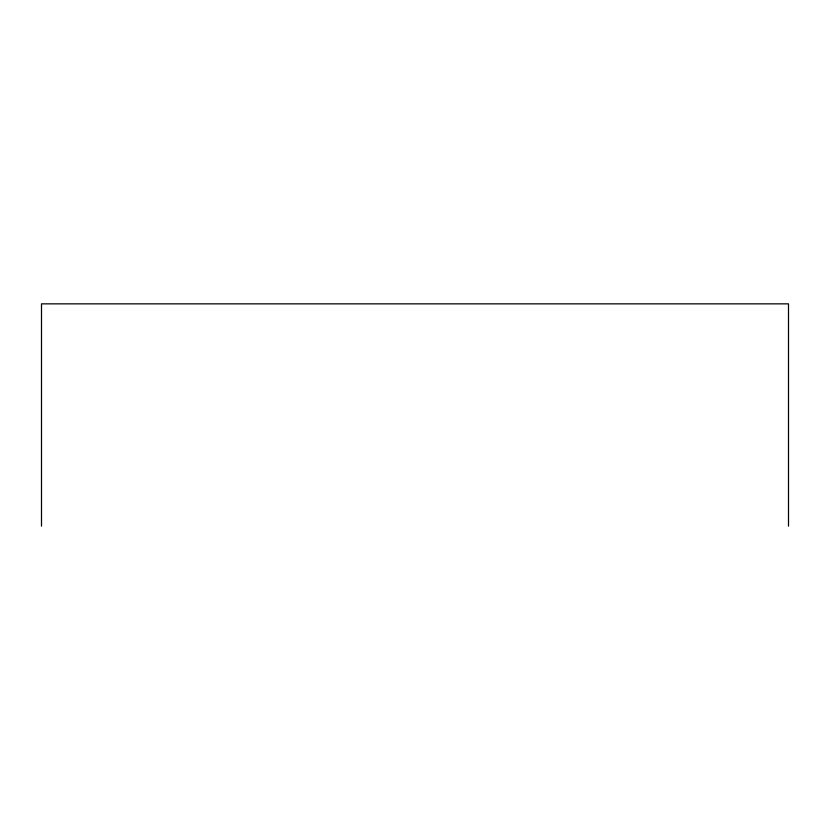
<?xml version="1.0" encoding="UTF-8"?>
<svg xmlns="http://www.w3.org/2000/svg" width="830" height="830" viewBox="0 0 830 830"><rect width="100%" height="100%" fill="white"/><g stroke="black" fill="none" stroke-linecap="round" stroke-linejoin="round"><path stroke-width="1.25" d="M788.5 526.147L788.5 303.853L41.5 303.853L41.5 526.147"/></g></svg>
